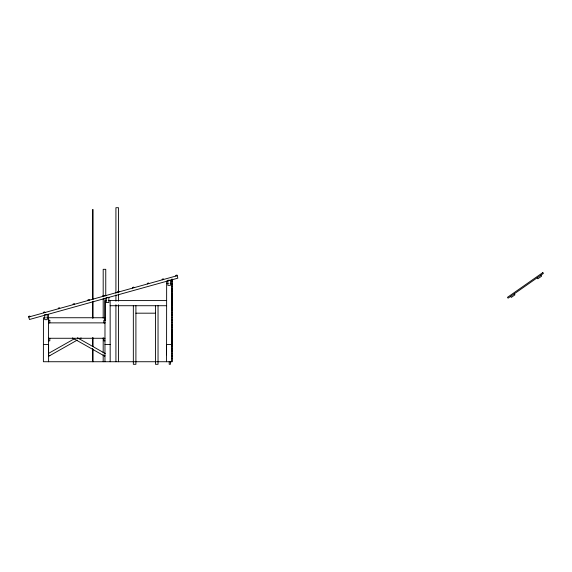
<?xml version="1.0" encoding="UTF-8"?>
<svg xmlns="http://www.w3.org/2000/svg" width="572" height="572" viewBox="0 0 572 572"><rect width="100%" height="100%" fill="white"/><g stroke="black" fill="none" stroke-linecap="round" stroke-linejoin="round"><path stroke-width="0.86" d="M48.606 353.36L74.775 338.553M48.77 356.213L77.27 340.09M79.579 338.781L81.124 337.909M28.772 317.024L177.156 275.69M171.75 281.51L172.236 281.51M166.574 283.44L168.282 283.44M169.998 283.44L172.236 283.433M171.75 284.713L172.236 284.713M171.75 286.643L172.236 286.643M171.75 288.567L172.236 288.567M171.75 289.854L172.236 289.854M171.75 291.777L172.236 291.777M171.75 293.701L172.236 293.701M171.75 294.988L172.236 294.988M171.75 296.911L172.236 296.911M171.75 298.834L172.236 298.834M171.75 300.121L172.236 300.121M106.714 300.586L105.005 300.586L104.962 361.733M108.423 300.586L166.574 300.586M171.75 302.045L172.236 302.045M171.75 303.968L172.236 303.968M171.75 305.255L172.236 305.255M110.139 305.72L166.574 305.72M171.75 307.178L172.236 307.178M171.75 309.102L172.236 309.102M171.75 310.389L172.236 310.389M171.75 312.312L172.236 312.312M135.907 313.184L155.47 313.184M171.75 314.243L172.236 314.243M171.75 315.522L172.236 315.522M171.75 317.446L172.236 317.446M45.145 317.739L43.429 317.739L43.386 361.733L172.236 361.733L172.236 279.1M46.854 317.739L105.005 317.739M171.75 319.376L172.236 319.376M105.005 320.263L103.797 320.263L103.797 322.83L105.005 322.83M171.75 320.656L172.236 320.656M171.75 322.579L172.236 322.579M48.563 322.873L105.005 322.873M171.75 324.51L172.236 324.51M171.75 325.79L172.236 325.79M171.75 327.72L172.236 327.72M171.75 329.644L172.236 329.644M171.75 330.923L172.236 330.923M171.75 332.854L172.236 332.854M171.75 334.777L172.236 334.777M171.75 336.057L172.236 336.057M171.75 337.988L172.236 337.988M48.563 338.274L105.005 338.274M171.75 339.911L172.236 339.911M105.005 340.848L103.797 340.848L103.797 338.274M171.75 341.198L172.236 341.198M171.75 343.121L172.236 343.121M43.386 344.544L48.606 344.544L48.606 361.733M104.962 344.544L110.174 344.544M171.75 344.544L166.531 344.544L166.531 361.733M171.75 345.045L172.236 345.045M171.75 346.332L172.236 346.332M171.75 348.255L172.236 348.255M171.75 350.178L172.236 350.178M171.75 351.465L172.236 351.465M171.75 353.389L172.236 353.389M171.75 355.312L172.236 355.312M48.606 355.627L49.814 355.627M103.754 355.627L104.962 355.627M171.75 356.599L172.236 356.599M171.75 358.522L172.236 358.522M77.413 337.773L105.284 353.546M72.444 337.909L104.798 356.213M540.876 275.196L541.57 276.19L537.887 278.764L537.194 277.777M514.271 293.829L514.964 294.816L511.289 297.39L510.596 296.403M175.919 276.033L175.747 275.418L176.984 275.068L177.842 278.164L29.458 319.498L28.6 316.402L29.837 316.059L30.009 316.673M163.556 279.479L163.385 278.857L162.148 279.2L162.319 279.822M148.713 283.612L148.541 282.99L147.304 283.34L147.476 283.955M133.877 287.745L133.705 287.123L132.468 287.473L132.64 288.088M119.04 291.877L118.869 291.262L117.632 291.606L117.803 292.22M104.197 296.01L104.025 295.395L102.788 295.738L102.967 296.353M89.361 300.143L89.189 299.528L87.952 299.871L88.124 300.486M74.524 304.275L74.353 303.66L73.116 304.004L73.287 304.619M59.688 308.408L59.517 307.793L58.28 308.136L58.451 308.758M44.845 312.541L44.673 311.926L43.436 312.269L43.608 312.891M171.75 279.1L171.75 361.733M170.427 361.64L170.427 364.3L169.219 364.3L169.219 361.64M166.652 281.024L166.574 354.812M158.036 305.72L158.036 364.3L155.47 364.3L155.47 305.72M135.907 305.72L135.907 364.3L133.34 364.3L133.34 305.72M118.483 292.285L118.483 207.7L115.916 207.7L115.916 293.171M118.483 294.065L118.483 301.187M118.483 304.747L118.483 361.733M115.916 294.959L115.916 301.187M115.916 304.747L115.916 361.733M110.139 300.586L110.174 361.733M105.756 295.974L105.756 269.312L103.189 269.312L103.189 296.861M105.076 298.176L105.076 320.692M103.189 298.641L103.189 318.189M103.189 337.737L103.189 352.845M103.189 354.626L103.189 361.733M93.072 299.428L93.072 209.524L92.428 209.524L92.428 299.428M93.072 301.208L93.072 318.118M93.072 337.702L93.072 346.603M93.072 349.27L93.072 361.733M92.428 302.095L92.428 318.118M92.428 337.702L92.428 346.603M92.428 348.384L92.428 361.733M49.814 338.274L49.814 340.848L48.606 340.848L48.606 338.274M48.563 354.812L48.491 314.528L44.716 314.528L44.716 319.662L47.283 319.662L47.283 314.528M542.814 272.594L507.478 297.333L508.072 298.169L543.4 273.43L542.814 272.594M170.427 280.23L167.861 280.23L167.861 285.364L170.427 285.364L170.427 280.23M108.852 297.383L106.285 297.383L106.285 302.517L108.852 302.517L108.852 297.383M49.814 320.263L48.606 320.263L48.606 322.83L49.814 322.83L49.814 320.263"/></g></svg>
